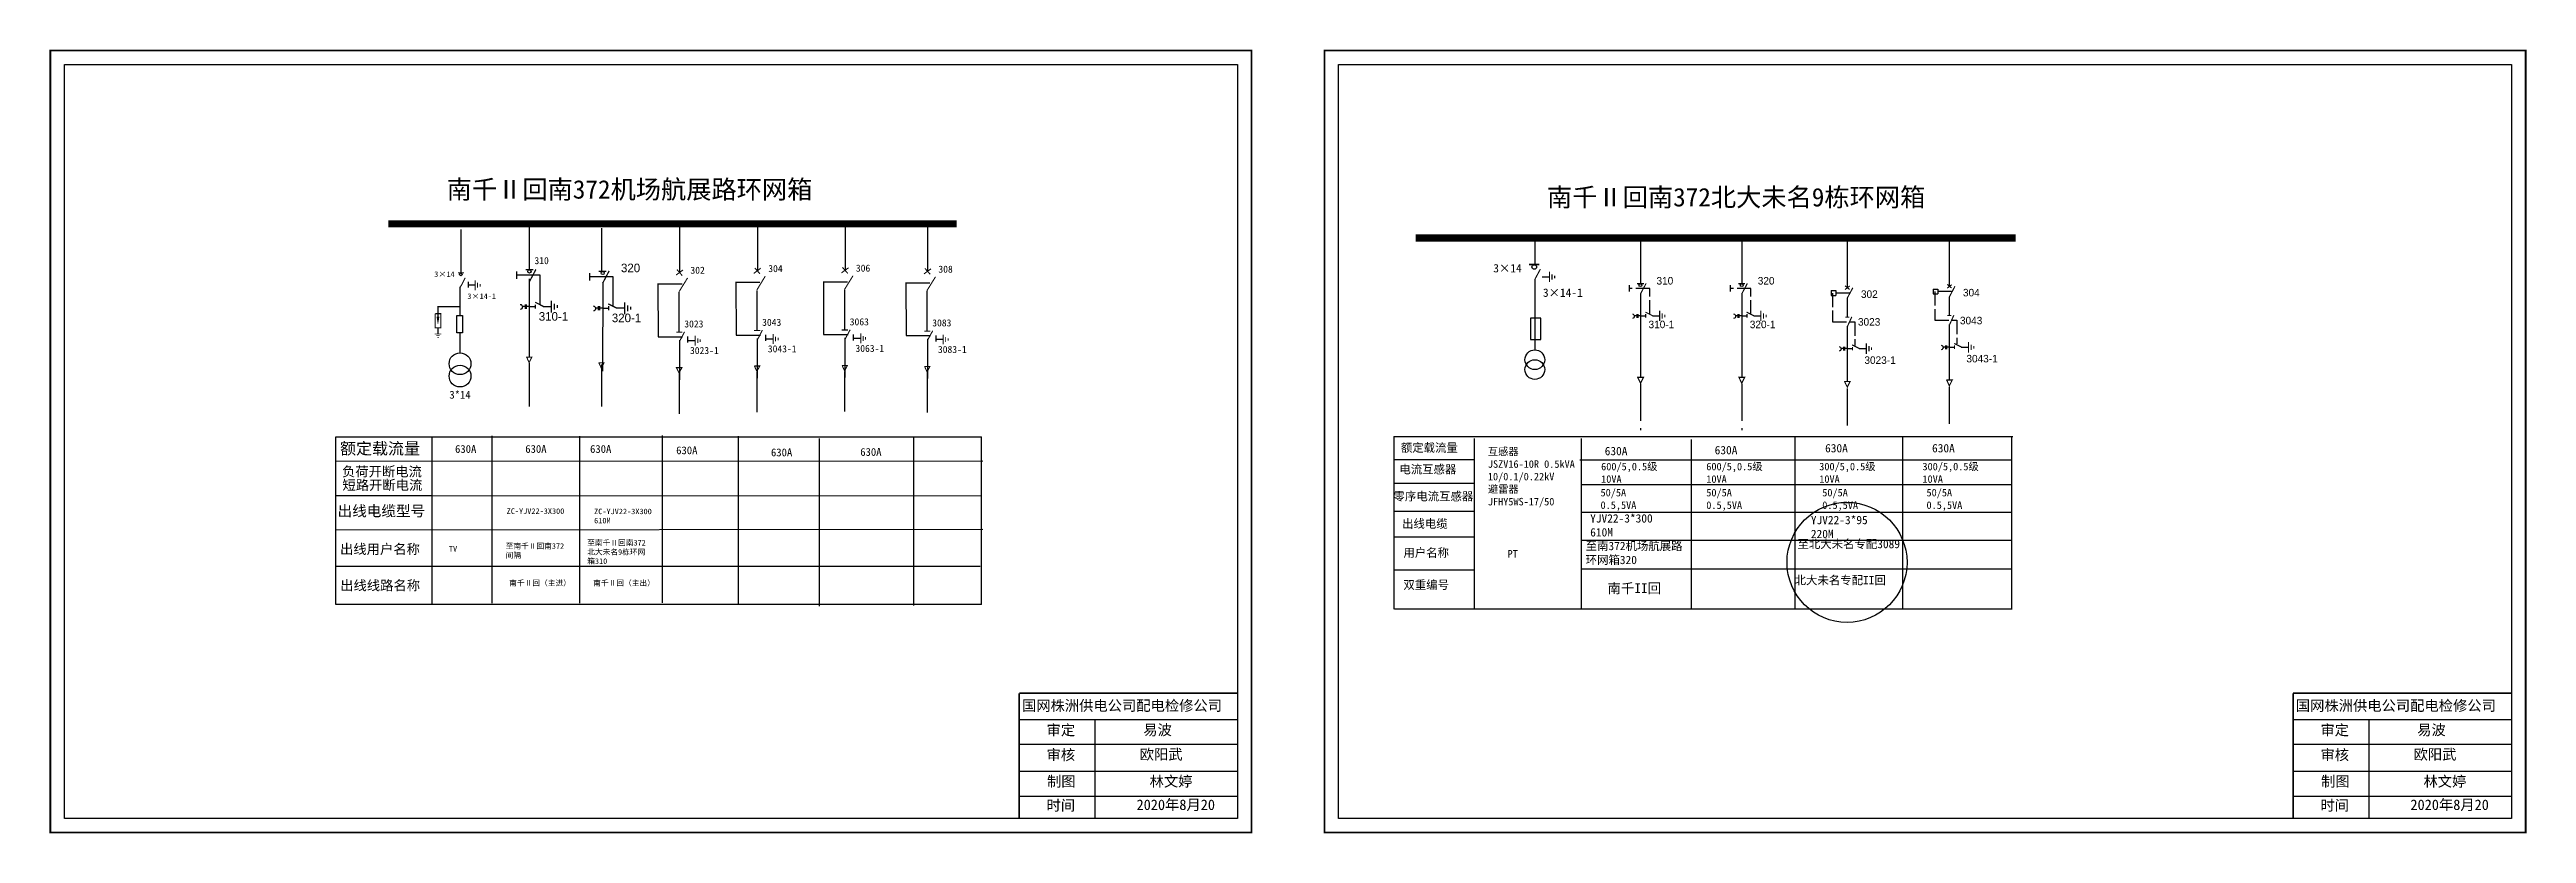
# Model space of a CAD drawing. Extents: x 345 to 1996, y -488 to 35.
import ezdxf

# ---------------------------------------------------------------- set-up
doc = ezdxf.new("R2010")
doc.units = 0
doc.header["$LTSCALE"] = 0.774411
doc.linetypes.add('ACAD_ISO02W100', pattern=[15, 12, -3])
doc.linetypes.add('CENTER', pattern=[50.8, 31.75, -6.35, 6.35, -6.35])
doc.layers.get('0').update_dxf_attribs({"linetype": 'CONTINUOUS'})
doc.layers.add('2', color=7, linetype='CONTINUOUS')
doc.styles.add('HZ', font='')
doc.styles.add('hztxt_txtstyle_0.00_0_0', font='', dxfattribs={"bigfont": 'hztxt.shx'})
doc.styles.add('hztxt_txtstyle_1.80_0_0', font='', dxfattribs={"height": 1.8, "bigfont": 'hztxt.shx'})
doc.styles.add('hztxt_txtstyle_2.70_0_0', font='simkai.ttf', dxfattribs={"height": 2.7})
doc.styles.get("Standard").update_dxf_attribs({"font": '', "height": 2.5})
doc.styles.add('STYLE1', font='txt.shx', dxfattribs={"height": 2.6})
doc.styles.add('字体', font='', dxfattribs={"height": 2.5})
doc.styles.get('HZ').set_extended_font_data('SimSun')
doc.styles.get('hztxt_txtstyle_0.00_0_0').set_extended_font_data('hztxt')
doc.styles.get('hztxt_txtstyle_1.80_0_0').set_extended_font_data('hztxt')
doc.styles.get('Standard').set_extended_font_data('SimSun')
doc.styles.get('字体').set_extended_font_data('KaiTi_GB2312')

# ---------------------------------------------------------------- blocks, each defined once
blk = doc.blocks.new('JD')
for points in [[(-2, 0.2), (-2, -0.2), (2, 0.2), (2, -0.2)], [(1, -1.2), (1, -0.8), (-1, -1.2), (-1, -0.8)], [(-0.5, -1.8), (-0.5, -2.2), (0.5, -1.8), (0.5, -2.2)]]:
    blk.add_trace(points)

msp = doc.modelspace()

# ---------------------------------------------------------------- linework, layer by layer
at = {"color": 0}
for p, q in [((765.1, -81.9), (765.1, -113.9)), ((817, -80.8), (817, -112.8)), ((875.4, -80.5), (875.4, -112.5)), ((930.4, -81.1), (930.4, -113.2)), ((619.3, -85.1), (619.3, -113.8)), ((664.8, -82.8), (664.8, -111.5)), ((713.1, -84.1), (713.1, -113.1)), ((1335.1, -91.6), (1335.1, -108.1)), ((1405.6, -90.3), (1405.6, -121)), ((1473.1, -90.3), (1473.1, -121)), ((1543.4, -91.7), (1543.4, -123.9)), ((1611.5, -90.7), (1611.5, -122.9)), ((618.6, -123.2), (618.6, -142.4)), ((624.3, -122), (628.8, -122)), ((664.8, -117.9), (664.8, -170)), ((713.8, -120.5), (713.7, -179.5)), ((750.4, -121.3), (766.7, -121.3)), ((750.6, -121.6), (750.8, -156.5)), ((764.6, -126.8), (764.6, -153.3)), ((802.3, -120.2), (818.5, -120.2)), ((802.5, -120.4), (802.7, -155.4)), ((816.5, -125.7), (816.5, -152.2)), ((860.7, -119.9), (877, -119.9)), ((861, -120.1), (861.1, -155)), ((874.9, -125.3), (874.9, -151.8)), ((915.7, -120.6), (932, -120.6)), ((916, -120.8), (916.1, -155.7)), ((929.9, -126), (929.9, -152.5)), ((1335.1, -118.3), (1335.1, -165.1)), ((1340.1, -116.5), (1344.8, -116.5)), ((1405.6, -127.8), (1405.6, -183.5)), ((1473.1, -127.8), (1473.1, -183.5)), ((1532.8, -125.6), (1535.8, -125.6)), ((1532.8, -125.6), (1532.8, -129)), ((1532.8, -129), (1535.8, -129)), ((1535.8, -125.6), (1535.8, -129)), ((1543.4, -130.7), (1543.4, -143.2)), ((1600.8, -124.7), (1603.8, -124.7)), ((1600.8, -124.7), (1600.8, -128)), ((1600.8, -128), (1603.8, -128)), ((1603.8, -124.7), (1603.8, -128)), ((1611.5, -129.8), (1611.5, -142.2)), ((604, -136.2), (604, -143.3)), ((604.1, -136.3), (618.6, -136.3)), ((1405.6, -142.6), (1409.1, -142.6)), ((1413.6, -142.5), (1418.4, -142.5)), ((1473.1, -142.6), (1476.6, -142.6)), ((1481.1, -142.5), (1485.8, -142.5)), ((1611.5, -148.4), (1611.5, -185.1)), ((604, -150.8), (604, -154.5)), ((618.6, -153.8), (618.6, -167.2)), ((750.8, -156.5), (767.1, -156.5)), ((764.9, -158.7), (764.9, -185.2)), ((771, -158.9), (775.4, -158.9)), ((802.7, -155.4), (818.9, -155.4)), ((816.8, -157.6), (816.8, -184.1)), ((822.9, -157.8), (827.3, -157.8)), ((861.1, -155), (877.4, -155)), ((875.3, -157.2), (875.3, -183.7)), ((881.3, -157.5), (885.7, -157.5)), ((916.1, -155.7), (932.4, -155.7)), ((930.3, -157.9), (930.3, -184.4)), ((936.3, -158.2), (940.7, -158.2)), ((1543.4, -149.4), (1543.4, -186)), ((1543.4, -164.4), (1546.9, -164.4)), ((1551.4, -164.3), (1556.2, -164.3)), ((1611.5, -163.5), (1615, -163.5)), ((1619.5, -163.4), (1624.2, -163.4)), ((664.8, -174.2), (664.8, -203.1)), ((713.1, -175), (713.1, -202.9)), ((764.7, -181.3), (764.7, -207.8)), ((816.6, -180.2), (816.6, -206.7)), ((875.1, -179.9), (875.1, -206.4)), ((930.1, -180.6), (930.1, -207.1)), ((535.9, -335.1), (536, -223.2)), ((536, -223.2), (966.3, -223.2)), ((599.9, -223.7), (599.9, -335)), ((639.8, -222.6), (639.8, -334)), ((698.3, -222.8), (698.3, -334.2)), ((753.5, -222.4), (753.5, -333.8)), ((804.1, -222.8), (804.1, -334.6)), ((858.1, -224.3), (858.1, -336.2)), ((920.9, -223.8), (920.9, -335.7)), ((966.2, -223.2), (966.2, -335)), ((536, -239.4), (967.2, -239.3)), ((1295.2, -238.6), (1241.5, -238.6)), ((536.1, -262.4), (600.1, -262.4)), ((600.4, -262.4), (966.3, -262.5)), ((1295, -254.4), (1241.3, -254.4)), ((1295, -273), (1241.3, -273)), ((967.2, -285.1), (536, -285.5)), ((1294.8, -290), (1241.1, -290)), ((965.4, -309.7), (535.9, -309.6)), ((1295, -312.2), (1241.3, -312.2)), ((966.3, -335), (536, -335.1))]:
    msp.add_line(p, q, dxfattribs=at)
at = {"color": 0, "linetype": 'ACAD_ISO02W100'}
for p, q in [((1544.9, -127.4), (1533.7, -127.4)), ((1533.7, -127.4), (1533.7, -146.5)), ((1613, -126.4), (1601.8, -126.4)), ((1601.8, -126.4), (1601.8, -145.5)), ((1533.7, -146.5), (1548.5, -146.5)), ((1548.5, -146.5), (1548.5, -162.3)), ((1601.8, -145.5), (1616.6, -145.5)), ((1616.6, -145.5), (1616.6, -161.3))]:
    msp.add_line(p, q, dxfattribs=at)
at = {"color": 0, "linetype": 'Continuous'}
for p, q in [((665, -136.4), (669, -136.4)), ((674.2, -136.3), (679.6, -136.3)), ((713.8, -137.4), (717.7, -137.4)), ((722.9, -137.3), (728.3, -137.3)), ((1241.2, -223.1), (1653.8, -223.1)), ((1241.4, -338.2), (1241.4, -223.1)), ((1294.7, -224.3), (1294.7, -338.2)), ((1366, -224.3), (1366, -338.2)), ((1439.5, -225.1), (1439.5, -338.2)), ((1508.5, -223.3), (1508.5, -338.2)), ((1580.3, -223.3), (1580.3, -338.2)), ((1653, -223.4), (1653, -338.3)), ((1365.2, -238.5), (1653, -238.5)), ((1366, -255), (1653, -255)), ((1366, -273.5), (1653, -273.5)), ((1366, -292.2), (1653, -292.2)), ((1366, -311.3), (1653, -311.3)), ((1653, -338.2), (1241.7, -338.2))]:
    msp.add_line(p, q, dxfattribs=at)
at = {"color": 0, "linetype": 'CENTER'}
for p, q in [((1405.7, -188), (1405.7, -218.8)), ((1473.1, -188), (1473.1, -218.8)), ((1543.5, -191), (1543.5, -219.9)), ((1611.5, -190), (1611.5, -218.9))]:
    msp.add_line(p, q, dxfattribs=at)
at = {"linetype": 'Continuous'}
for p, q in [((991.5, -411.6), (1136.7, -411.6)), ((1041.9, -411.6), (1041.9, -477.6)), ((1840.7, -411.6), (1985.9, -411.6)), ((1891.1, -411.6), (1891.1, -477.6)), ((991.5, -428.1), (1136.7, -428.1)), ((1840.7, -428.1), (1985.9, -428.1)), ((991.5, -446.2), (1136.7, -446.2)), ((1840.7, -446.2), (1985.9, -446.2)), ((991.5, -462.7), (1136.7, -462.7)), ((1840.7, -462.7), (1985.9, -462.7))]:
    msp.add_line(p, q, dxfattribs=at)
at = {"linetype": 'Continuous', "const_width": 1.16}
for points in [[(345.6, 34.4), (1146.4, 34.4), (1146.4, -487), (345.6, -487)], [(1194.9, 34.4), (1995.7, 34.4), (1995.7, -487), (1194.9, -487)]]:
    msp.add_lwpolyline(points, close=True, dxfattribs=at)
at = {"linetype": 'Continuous'}
for points in [[(355.1, 25), (1137, 25), (1137, -477.6), (355.1, -477.6)], [(1204.3, 25), (1986.2, 25), (1986.2, -477.6), (1204.3, -477.6)]]:
    msp.add_lwpolyline(points, close=True, dxfattribs=at)
at = {"color": 0}
for points, const_width in [([(571, -81.2), (949.8, -81.2)], 4.69), ([(1255.8, -90.7), (1655.8, -90.7)], 5.01), ([(617.3, -113.9), (621.4, -113.9)], 0.704), ([(762.7, -115.4), (767.4, -111.9)], 0.704), ([(763.3, -111.7), (766.8, -115.7)], 0.704), ([(814.5, -114.3), (819.2, -110.8)], 0.704), ([(815.2, -110.6), (818.7, -114.6)], 0.704), ([(873, -113.9), (877.7, -110.5)], 0.704), ([(873.6, -110.2), (877.2, -114.3)], 0.704), ([(875, -125), (880.7, -115.8)], 0.704), ([(928, -114.6), (932.7, -111.2)], 0.704), ([(928.6, -110.9), (932.2, -114.9)], 0.704), ([(1331.3, -108.3), (1338.3, -108.3)], 1.19), ([(1335.1, -118.5), (1338.9, -111.4)], 0.752), ([(618.7, -123.9), (622.2, -117.2)], 0.704), ([(764.7, -126.5), (770.4, -117.3)], 0.704), ([(816.6, -125.3), (822.2, -116.1)], 0.704), ([(930, -125.7), (935.7, -116.5)], 0.704), ([(1403.4, -121.1), (1407.9, -121.1)], 0.752), ([(1405.6, -128), (1409.4, -120.9)], 0.752), ([(1470.9, -121.1), (1475.3, -121.1)], 0.752), ([(1473.1, -128), (1476.9, -120.9)], 0.752), ([(1542, -125), (1545.1, -122.7)], 0.752), ([(1542, -122.5), (1545, -125)], 0.752), ([(1543.4, -130.9), (1547.2, -123.8)], 0.752), ([(1610.1, -121.6), (1613, -124)], 0.752), ([(1610.1, -124.1), (1613.1, -121.8)], 0.752), ([(1611.5, -130), (1615.3, -122.8)], 0.752), ([(602.1, -141.1), (602.1, -150.6), (605.9, -150.6), (605.9, -141.1), (602.2, -141.1)], 0.802), ([(1408.9, -140.1), (1413.9, -142.6)], 0.752), ([(1409.1, -141.4), (1409.1, -143.7)], 0.752), ([(1476.4, -140.1), (1481.4, -142.6)], 0.752), ([(1476.6, -141.4), (1476.6, -143.7)], 0.752), ([(1542.1, -143.4), (1544.9, -143.4)], 0.752), ([(1543.3, -150.3), (1546.5, -143.2)], 0.752), ([(1610.1, -142.4), (1612.9, -142.4)], 0.752), ([(1611.3, -149.3), (1614.5, -142.2)], 0.752), ([(762.8, -153.4), (767, -153.4)], 0.704), ([(764.9, -159.9), (768.4, -153.2)], 0.704), ([(814.7, -152.3), (818.9, -152.3)], 0.704), ([(816.8, -158.8), (820.3, -152.1)], 0.704), ([(873.2, -152), (877.3, -152)], 0.704), ([(875.2, -158.5), (878.8, -151.8)], 0.704), ([(928.2, -152.7), (932.3, -152.7)], 0.704), ([(930.2, -159.2), (933.8, -152.5)], 0.704), ([(1546.7, -161.9), (1551.7, -164.4)], 0.752), ([(1546.9, -163.3), (1546.9, -165.6)], 0.752), ([(1614.8, -161), (1619.8, -163.5)], 0.752), ([(1615, -162.3), (1615, -164.6)], 0.752), ([(663.1, -170.1), (666.6, -170.1), (664.8, -173.7), (663.1, -170.1)], 0.704), ([(711.1, -173.8), (714.7, -173.8), (712.9, -177.4), (711.2, -173.7)], 0.704), ([(763, -177.1), (766.6, -177.1), (764.7, -180.7), (763, -177.1)], 0.704), ([(814.9, -176), (818.5, -176), (816.6, -179.6), (814.9, -175.9)], 0.704), ([(873.3, -175.7), (876.9, -175.7), (875.1, -179.3), (873.4, -175.6)], 0.704), ([(928.3, -176.4), (931.9, -176.4), (930.1, -180), (928.4, -176.3)], 0.704), ([(1403.8, -183.6), (1407.6, -183.6), (1405.7, -187.5), (1403.8, -183.6)], 0.752), ([(1471.3, -183.6), (1475.1, -183.6), (1473.1, -187.5), (1471.3, -183.6)], 0.752), ([(1541.6, -186.3), (1545.4, -186.3), (1543.5, -190.1), (1541.6, -186.2)], 0.752), ([(1609.6, -185.3), (1613.5, -185.3), (1611.5, -189.2), (1609.7, -185.2)], 0.752)]:
    msp.add_lwpolyline(points, dxfattribs=dict(at, const_width=const_width))
at = {"color": 0, "linetype": 'Continuous'}
for points in [[(656.4, -113.1), (656.4, -117.9)], [(672.1, -135), (672.1, -115.5), (656.4, -115.5)], [(705.1, -114.1), (705.1, -118.9)], [(720.8, -136.1), (720.8, -116.5), (705.1, -116.5)], [(662.1, -136.4), (660.3, -136.4)], [(662.1, -135.1), (662.1, -137.8)], [(662.9, -135.1), (662.9, -137.8)], [(665, -136.4), (662.9, -136.4)], [(710.9, -137.4), (709.1, -137.4)], [(710.9, -136.2), (710.9, -138.8)], [(711.7, -136.2), (711.7, -138.8)], [(713.7, -137.4), (711.7, -137.4)]]:
    msp.add_lwpolyline(points, dxfattribs=at)
at = {"color": 0, "linetype": 'Continuous', "const_width": 0.86}
for points in [[(662.5, -111.8), (667.6, -111.8)], [(665, -119.7), (669.3, -111.6)], [(711.2, -112.8), (716.3, -112.8)], [(713.8, -120.8), (718.1, -112.6)], [(668.8, -133.5), (674.5, -136.4)], [(669, -135.1), (669, -137.7)], [(717.5, -134.6), (723.2, -137.4)], [(717.7, -136.1), (717.7, -138.8)]]:
    msp.add_lwpolyline(points, dxfattribs=at)
at = {"color": 0}
for points in [[(624.2, -119.8), (624.2, -123.7)], [(1398.1, -122.2), (1398.1, -126.4)], [(1465.5, -122.2), (1465.5, -126.4)], [(1332.2, -144.2), (1332.2, -158.3), (1339.1, -158.3), (1339.1, -144.1), (1332.2, -144.1)], [(1403.1, -142.6), (1401.5, -142.6)], [(1403.1, -141.5), (1403.1, -143.8)], [(1403.8, -141.5), (1403.8, -143.8)], [(1405.6, -142.6), (1403.8, -142.6)], [(1470.6, -142.6), (1469, -142.6)], [(1470.6, -141.5), (1470.6, -143.8)], [(1471.3, -141.5), (1471.3, -143.8)], [(1473.1, -142.6), (1471.3, -142.6)], [(770.4, -156.4), (770.4, -160.3)], [(822.3, -155.3), (822.3, -159.2)], [(880.8, -155), (880.8, -158.9)], [(935.8, -155.7), (935.8, -159.6)], [(1540.9, -164.4), (1539.3, -164.4)], [(1540.9, -163.3), (1540.9, -165.6)], [(1541.6, -163.3), (1541.6, -165.6)], [(1543.4, -164.4), (1541.6, -164.4)], [(1609, -163.4), (1607.4, -163.4)], [(1609, -162.4), (1609, -164.7)], [(1609.7, -162.4), (1609.7, -164.7)], [(1611.5, -163.4), (1609.7, -163.4)]]:
    msp.add_lwpolyline(points, dxfattribs=at)
at = {"color": 0, "linetype": 'ACAD_ISO02W100'}
for points in [[(1411.8, -141.4), (1411.8, -124.3), (1398.1, -124.3)], [(1479.3, -141.4), (1479.3, -124.3), (1465.5, -124.3)]]:
    msp.add_lwpolyline(points, dxfattribs=at)
at = {"color": 0}
for points, format in [([(604, -143.2, 1.87, 0, 0), (604, -148.6, 0, 0, 0)], "xyseb"), ([(1400.2, -141.3, -0.877934), (1400.2, -144.3)], "xyb"), ([(1467.7, -141.3, -0.877934), (1467.7, -144.3)], "xyb"), ([(1538, -163.1, -0.877934), (1538, -166.1)], "xyb"), ([(1606, -162.1, -0.877934), (1606.1, -165.2)], "xyb")]:
    msp.add_lwpolyline(points, format=format, dxfattribs=at)
at = {"color": 0, "linetype": 'Continuous'}
msp.add_lwpolyline([(616.6, -142.4), (620.4, -142.4), (620.4, -153.8), (616.6, -153.8)], close=True, dxfattribs=at)
for points in [[(658.8, -134.9, -0.877934), (658.8, -138.4)], [(707.5, -135.9, -0.877934), (707.6, -139.4)]]:
    msp.add_lwpolyline(points, format="xyb", dxfattribs=at)
at = {"linetype": 'Continuous', "const_width": 1.16}
for points in [[(991.4, -394.1), (991.4, -477.3)], [(991.5, -394.1), (1136.7, -394.1)], [(1840.7, -394.1), (1840.7, -477.3)], [(1840.7, -394.1), (1985.9, -394.1)]]:
    msp.add_lwpolyline(points, dxfattribs=at)
at = {"color": 0}
for centre, radius in [((619.3, -114.9), 0.901), ((1334.8, -110), 1.53), ((1405.6, -122.1), 0.963), ((1473.1, -122.1), 0.963)]:
    msp.add_circle(centre, radius, dxfattribs=at)
at = {"color": 0, "linetype": 'Continuous'}
for centre, radius in [((665, -113), 1.1), ((713.8, -114), 1.1), ((618.7, -174.5), 7.26), ((618.7, -182.7), 7.26)]:
    msp.add_circle(centre, radius, dxfattribs=at)
at = {"color": 1, "linetype": 'Continuous'}
msp.add_circle((1543.3, -306.9), 40, dxfattribs=at)
at = {"layer": '2', "color": 0}
for centre in [(1335.2, -171.8), (1335.2, -178.4)]:
    msp.add_circle(centre, 6.56, dxfattribs=at)

# ---------------------------------------------------------------- block references
at = {"color": 0, "rotation": 90}
for p, xscale, yscale, zscale in [((1344.9, -116.6), 1.754072311938444, 1.754072311938444, 1.754072311938936), ((628.8, -122.2), 1.641589076075536, 1.641589076075536, 1.641589076075199), ((1418.4, -142.6), 1.754072311938444, 1.754072311938444, 1.754072311938936), ((1485.9, -142.6), 1.754072311938444, 1.754072311938444, 1.754072311938936), ((775.5, -159.1), 1.641589076075536, 1.641589076075536, 1.641589076075199), ((827.4, -158), 1.641589076075536, 1.641589076075536, 1.641589076075199), ((885.8, -157.6), 1.641589076075536, 1.641589076075536, 1.641589076075199), ((940.8, -158.3), 1.641589076075536, 1.641589076075536, 1.641589076075199), ((1556.2, -164.5), 1.754072311938444, 1.754072311938444, 1.754072311938936), ((1624.3, -163.5), 1.754072311938444, 1.754072311938444, 1.754072311938936)]:
    msp.add_blockref('JD', p, dxfattribs=dict(at, xscale=xscale, yscale=yscale, zscale=zscale))
at = {"color": 0, "linetype": 'Continuous', "xscale": 2.005500670877788, "yscale": 2.005500670877788, "zscale": 2.005500670877904, "rotation": 90}
for p in [(679.6, -136.4), (728.4, -137.5)]:
    msp.add_blockref('JD', p, dxfattribs=at)
at = {"color": 0, "xscale": 1.123227728845468, "yscale": 1.12322772884589, "zscale": 1.123227728866948}
msp.add_blockref('JD', (604.1, -154.7), dxfattribs=at)

# ---------------------------------------------------------------- texts
at = {"color": 0}
for s, height, style, p in [('3×14', 3.64, 'HZ', (601.5, -116.6)), ('3×14-1', 3.64, 'HZ', (623.6, -131.3)), ('310', 5.01, 'hztxt_txtstyle_1.80_0_0', (1416.3, -121.7)), ('320', 5.01, 'hztxt_txtstyle_1.80_0_0', (1483.8, -121.7)), ('302', 5.01, 'hztxt_txtstyle_1.80_0_0', (1552.6, -130.6)), ('304', 5.01, 'hztxt_txtstyle_1.80_0_0', (1620.6, -129.6)), ('310-1', 5.01, 'hztxt_txtstyle_1.80_0_0', (1411, -150.8)), ('320-1', 5.01, 'hztxt_txtstyle_1.80_0_0', (1478.5, -150.8)), ('3023', 5.01, 'hztxt_txtstyle_1.80_0_0', (1550.6, -149.1)), ('3043', 5.01, 'hztxt_txtstyle_1.80_0_0', (1618.6, -148.2)), ('3023-1', 5.01, 'hztxt_txtstyle_1.80_0_0', (1554.9, -174.6)), ('3043-1', 5.01, 'hztxt_txtstyle_1.80_0_0', (1622.9, -173.6)), ('额定载流量', 7.82, 'HZ', (538.7, -234.9)), ('负荷开断电流', 6.51, 'HZ', (540, -249.6)), ('短路开断电流', 6.51, 'HZ', (540.3, -258.6)), ('出线电缆型号', 7.13, 'HZ', (537.1, -276.2)), ('出线用户名称', 6.51, 'HZ', (538.7, -301.3)), ('出线线路名称', 6.51, 'HZ', (538.8, -325.5))]:
    msp.add_text(s, height=height, dxfattribs=dict(at, style=style)).set_placement(p)
for s, height, p in [('310', 4.69, (668.3, -108.1)), ('302', 4.69, (772.3, -114.5)), ('304', 4.69, (824.2, -113.4)), ('306', 4.69, (882.6, -113.1)), ('308', 4.69, (937.6, -113.8)), ('3023', 4.69, (768.2, -150.3)), ('3043', 4.69, (820.1, -149.2)), ('3063', 4.69, (878.5, -148.9)), ('3083', 4.69, (933.5, -149.6)), ('3023-1', 4.69, (772, -168)), ('3043-1', 4.69, (823.9, -166.9)), ('3063-1', 4.69, (882.3, -166.6)), ('3083-1', 4.69, (937.3, -167.3)), ('3*14', 5.21, (611.6, -197.8)), ('630A', 5.21, (615.4, -233.9)), ('630A', 5.21, (662.2, -233.9)), ('630A', 5.21, (705.4, -233.9)), ('630A', 5.21, (762.8, -234.8)), ('630A', 5.21, (826, -236.2)), ('630A', 5.21, (885.5, -235.9))]:
    msp.add_text(s, height=height, dxfattribs=at).set_placement(p)
at = {"color": 0, "linetype": 'Continuous'}
for s, height, style, p in [('320', 5.73, 'hztxt_txtstyle_1.80_0_0', (726, -113.5)), ('3×14', 5.57, 'hztxt_txtstyle_2.70_0_0', (1307.5, -113.6)), ('3×14-1', 5.57, 'hztxt_txtstyle_2.70_0_0', (1340.6, -129.9)), ('320-1', 5.73, 'hztxt_txtstyle_1.80_0_0', (719.9, -146.8))]:
    msp.add_text(s, height=height, dxfattribs=dict(at, style=style)).set_placement(p)
at = {"color": 7, "linetype": 'Continuous', "style": 'hztxt_txtstyle_1.80_0_0'}
msp.add_text('310-1', height=5.73, dxfattribs=at).set_placement((671.2, -145.8))
at = {"color": 0, "linetype": 'Continuous', "attachment_point": 1}
for s, insert, char_height, width, style in [('{\\fSimSun|b1|i0|c134|p2;南千Ⅱ回南372机场航展路环网箱}', (609.8, -52.1), 12.33, 302.752, 'STYLE1'), ('{\\fSimSun|b1|i0|c134|p2;南千Ⅱ回南372北大未名9栋环网箱}', (1343.3, -57.3), 12.33, 302.752, 'STYLE1'), ('{\\fSimSun|b0|i0|c134|p2;额定载流量}', (1245.9, -227.7), 5.568, 89.771, 'hztxt_txtstyle_2.70_0_0'), ('\\A1;{\\fSimSun|b0|i0|c134|p2;互感器\\PJSZV16-10R 0.5kVA\\P10/0.1/0.22kV\\P避雷器\\PJFHY5WS-17/50}', (1303.9, -230.5), 5.012, 92.412, 'hztxt_txtstyle_2.70_0_0'), ('{\\fSimSun|b0|i0|c134|p2;630A}', (1381.8, -229.9), 5.568, 89.771, 'hztxt_txtstyle_2.70_0_0'), ('{\\fSimSun|b0|i0|c134|p2;630A}', (1455.1, -229.3), 5.568, 89.771, 'hztxt_txtstyle_2.70_0_0'), ('{\\fSimSun|b0|i0|c134|p2;630A}', (1528.7, -228), 5.568, 89.771, 'hztxt_txtstyle_2.70_0_0'), ('{\\fSimSun|b0|i0|c134|p2;630A}', (1600, -228), 5.568, 89.771, 'hztxt_txtstyle_2.70_0_0'), ('{\\fSimSun|b0|i0|c134|p2;电流互感器}', (1244.9, -242.1), 5.568, 89.771, 'hztxt_txtstyle_2.70_0_0'), ('\\A1;{\\fSimSun|b0|i0|c134|p2;600/5,0.5级\\P10VA}', (1379.4, -240.5), 5.012, 92.412, 'hztxt_txtstyle_2.70_0_0'), ('\\A1;{\\fSimSun|b0|i0|c134|p2;600/5,0.5级\\P10VA}', (1449.5, -240.5), 5.012, 92.412, 'hztxt_txtstyle_2.70_0_0'), ('\\A1;{\\fSimSun|b0|i0|c134|p2;300/5,0.5级\\P10VA}', (1524.8, -240.5), 5.012, 92.412, 'hztxt_txtstyle_2.70_0_0'), ('\\A1;{\\fSimSun|b0|i0|c134|p2;300/5,0.5级\\P10VA}', (1593.6, -240.5), 5.012, 92.412, 'hztxt_txtstyle_2.70_0_0'), ('{\\fSimSun|b0|i0|c134|p2;零序电流互感器}', (1241, -260.1), 5.568, 89.771, 'hztxt_txtstyle_2.70_0_0'), ('{\\fSimSun|b0|i0|c134|p2;50/5A\\P0.5,5VA}', (1379, -257.9), 5.012, 89.771, 'hztxt_txtstyle_2.70_0_0'), ('{\\fSimSun|b0|i0|c134|p2;50/5A\\P0.5,5VA}', (1449.5, -257.9), 5.012, 89.771, 'hztxt_txtstyle_2.70_0_0'), ('{\\fSimSun|b0|i0|c134|p2;50/5A\\P0.5,5VA}', (1526.8, -257.9), 5.012, 89.771, 'hztxt_txtstyle_2.70_0_0'), ('{\\fSimSun|b0|i0|c134|p2;50/5A\\P0.5,5VA}', (1596.3, -257.9), 5.012, 89.771, 'hztxt_txtstyle_2.70_0_0'), ('{\\fSimSun|b0|i0|c134|p2;ZC-YJV22-3X300}', (649.8, -270.9), 3.669, 40.378, 'STYLE1'), ('{\\fSimSun|b0|i0|c134|p2;ZC-YJV22-3X300\\P610M}', (708.1, -271.1), 3.669, 40.378, 'STYLE1'), ('{\\fSimSun|b0|i0|c134|p2;出线电缆}', (1246.7, -278.4), 5.568, 89.771, 'hztxt_txtstyle_2.70_0_0'), ('YJV22-3*300\\P610M', (1372.1, -274.8), 5.568, 89.771, 'hztxt_txtstyle_2.70_0_0'), ('YJV22-3*95\\P220M', (1519.2, -275.9), 5.57, 89.771, 'hztxt_txtstyle_2.70_0_0'), ('{\\fSimSun|b0|i0|c134|p2;TV}', (611.3, -296), 3.669, 40.378, 'STYLE1'), ('{\\fSimSun|b0|i0|c134|p2;至\\fSimSun|b1|i0|c134|p2;南千Ⅱ回南372间隔}', (649.1, -294.2), 3.669, 40.378, 'STYLE1'), ('{\\fSimSun|b0|i0|c134|p2;至\\fSimSun|b1|i0|c134|p2;南千Ⅱ回南372北大未名9栋环网箱310}', (703.5, -292), 3.669, 40.378, 'STYLE1'), ('{\\fSimSun|b0|i0|c134|p2;用户名称}', (1247.6, -297.7), 5.568, 89.771, 'hztxt_txtstyle_2.70_0_0'), ('{\\fSimSun|b0|i0|c134|p2;至南372机场航展路环网箱320}', (1369.1, -293.2), 5.568, 67.958, 'hztxt_txtstyle_2.70_0_0'), ('{\\fSimSun|b0|i0|c134|p2;至北大未名专配3089}', (1510.3, -291.9), 5.568, 67.958, 'hztxt_txtstyle_2.70_0_0'), ('{\\fSimSun|b0|i0|c134|p2;PT}', (1317, -298.7), 5.031, 39.144, 'hztxt_txtstyle_0.00_0_0'), ('{\\fSimSun|b1|i0|c134|p2;南千Ⅱ回（主进）}', (651.5, -318.8), 3.669, 40.378, 'STYLE1'), ('{\\fSimSun|b1|i0|c134|p2;南千Ⅱ回（主出）}', (707.5, -318.8), 3.669, 40.378, 'STYLE1'), ('{\\fSimSun|b0|i0|c134|p2;双重编号}', (1247.6, -319.1), 5.568, 89.771, 'hztxt_txtstyle_2.70_0_0'), ('{\\fSimSun|b0|i0|c134|p2;北大未名专配II回}', (1508.4, -316), 5.568, 67.958, 'hztxt_txtstyle_2.70_0_0')]:
    msp.add_mtext(s, dxfattribs=dict(at, insert=insert, char_height=char_height, width=width, style=style))
at = {"color": 0, "insert": (1383.7, -320.9), "char_height": 6.53, "width": 81.112, "attachment_point": 1}
msp.add_mtext('南千II回', dxfattribs=at)
at = {"linetype": 'Continuous', "attachment_point": 1, "style": '字体'}
for s, insert, char_height, width in [('国网株洲供电公司配电检修公司', (993.3, -398.9), 6.984, 190.945), ('国网株洲供电公司配电检修公司', (1842.5, -398.9), 6.984, 190.945), ('审定', (1009.7, -415.2), 6.98, 54.62), ('易波', (1074.2, -415.1), 6.98, 54.62), ('审定', (1858.9, -415.2), 6.98, 54.62), ('易波', (1923.4, -415.1), 6.98, 54.62), ('审核', (1009.7, -431.7), 6.98, 54.62), ('欧阳武', (1071.8, -431.4), 6.98, 76.952), ('审核', (1858.9, -431.7), 6.98, 54.62), ('欧阳武', (1921, -431.4), 6.98, 76.952), ('制图', (1010, -449.4), 6.98, 54.62), ('林文婷', (1078.4, -449.4), 6.98, 54.62), ('制图', (1859.3, -449.4), 6.98, 54.62), ('林文婷', (1927.6, -449.4), 6.98, 54.62), ('时间', (1009.7, -465.4), 6.98, 54.62), ('2020年8月20', (1069.7, -465), 6.98, 54.62), ('时间', (1858.9, -465.4), 6.98, 54.62), ('2020年8月20', (1918.9, -465), 6.98, 54.62)]:
    msp.add_mtext(s, dxfattribs=dict(at, insert=insert, char_height=char_height, width=width))

doc.saveas('drawing.dxf')
